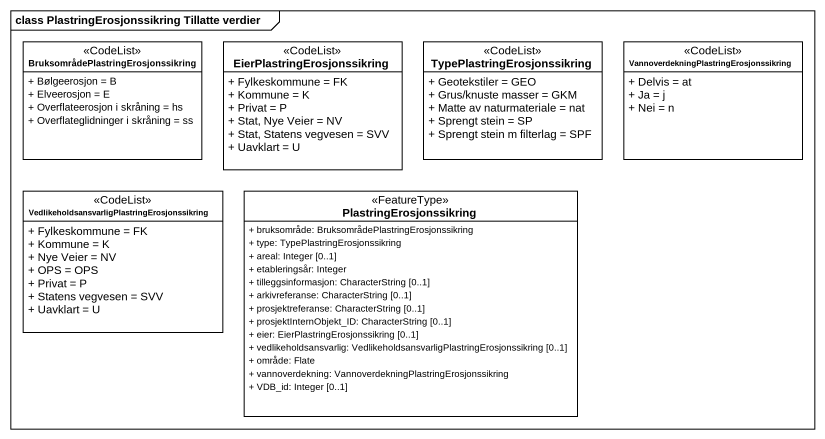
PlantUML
@startuml
mainframe class PlastringErosjonssikring Tillatte verdier
hide circle
hide empty members
skinparam classAttributeIconSize 0
class "BruksområdePlastringErosjonssikring" as BruksområdePlastringErosjons <<CodeList>> {
  + Bølgeerosjon = B
  + Elveerosjon = E
  + Overflateerosjon i skråning = hs
  + Overflateglidninger i skråning = ss
}
class EierPlastringErosjonssikring <<CodeList>> {
  + Fylkeskommune = FK
  + Kommune = K
  + Privat = P
  + Stat, Nye Veier = NV
  + Stat, Statens vegvesen = SVV
  + Uavklart = U
}
class TypePlastringErosjonssikring <<CodeList>> {
  + Geotekstiler = GEO
  + Grus/knuste masser = GKM
  + Matte av naturmateriale = nat
  + Sprengt stein = SP
  + Sprengt stein m filterlag = SPF
}
class "VannoverdekningPlastringErosjonssikring" as VannoverdekningPlastringEros <<CodeList>> {
  + Delvis = at
  + Ja = j
  + Nei = n
}
class "VedlikeholdsansvarligPlastringErosjonssikring" as VedlikeholdsansvarligPlastri <<CodeList>> {
  + Fylkeskommune = FK
  + Kommune = K
  + Nye Veier = NV
  + OPS = OPS
  + Privat = P
  + Statens vegvesen = SVV
  + Uavklart = U
}
class PlastringErosjonssikring <<FeatureType>> {
  + bruksområde: BruksområdePlastringErosjonssikring
  + type: TypePlastringErosjonssikring
  + areal: Integer [0..1]
  + etableringsår: Integer
  + tilleggsinformasjon: CharacterString [0..1]
  + arkivreferanse: CharacterString [0..1]
  + prosjektreferanse: CharacterString [0..1]
  + prosjektInternObjekt_ID: CharacterString [0..1]
  + eier: EierPlastringErosjonssikring [0..1]
  + vedlikeholdsansvarlig: VedlikeholdsansvarligPlastringErosjonssikring [0..1]
  + område: Flate
  + vannoverdekning: VannoverdekningPlastringErosjonssikring
  + VDB_id: Integer [0..1]
}
@enduml
